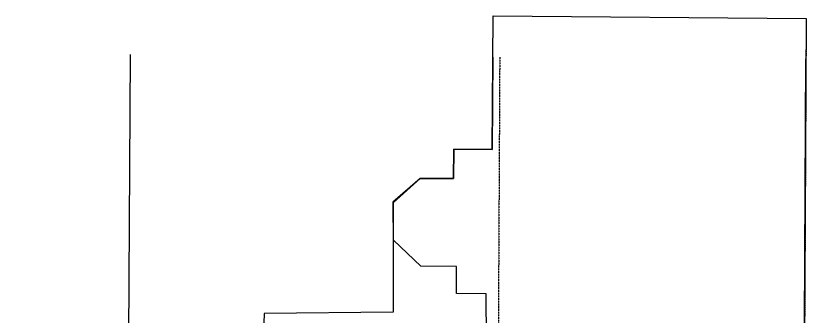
# Model space of a CAD drawing. Header units: millimetres. Extents: x -378801 to -302223, y -36469 to 154078.
# Drawn here: x -339168 to -306908, y 41157 to 53405 of the extents above; entities that cross this region are included whole.
import ezdxf

# ---------------------------------------------------------------- set-up
doc = ezdxf.new("R2010")
doc.units = ezdxf.units.MM
doc.linetypes.add('HIDDEN2', pattern=[0.1875, 0.125, -0.0625])
doc.linetypes.add('STRICHLINIE', pattern=[0.75, 0.5, -0.25])
doc.layers.add('01-BFL-G00-L01-M0', color=10, linetype='Continuous')
doc.layers.add('02-TWB-G00-L01-M0', color=5, linetype='Continuous')
doc.layers.add('09-VER-G00-L01-GEBÄUDE', color=5, linetype='Continuous', plot=False)
doc.layers.add('09-VER-G00-L01-GRUNDSTÜCKSGRENZE', color=161, linetype='Continuous', lineweight=25)

msp = doc.modelspace()

# ---------------------------------------------------------------- linework, layer by layer
at = {"layer": '01-BFL-G00-L01-M0', "color": 251, "linetype": 'HIDDEN2', "ltscale": 3, "true_color": 0x636466}
msp.add_lwpolyline([(-306908.241, 53299.5267), (-306985.9252, 38149.5064), (-307134.5431, 20159.1297), (-307072.8328, -10354.6125), (-307052.4897, -16419.674)], dxfattribs=at)
at = {"layer": '01-BFL-G00-L01-M0', "color": 251, "linetype": 'STRICHLINIE', "true_color": 0x636466}
msp.add_lwpolyline([(-319416.5237, 51712.0812), (-319485.1443, 38295.6762), (-319500.6709, 36101.7077), (-346703.3408, 35976.1342), (-346697.3757, 37975.8361), (-346708.941, 51910.465)], dxfattribs=at)
at = {"layer": '02-TWB-G00-L01-M0', "color": 251, "true_color": 0x636466}
msp.add_lwpolyline([(-319939.6635, 38300.9915), (-319971.9149, 42063.892), (-321186.903, 42079.4947), (-321179.0426, 43180.2247), (-322641.1683, 43199.0011), (-323747.572, 44259.3556), (-323754.5253, 45796.4986), (-322665.2134, 46777.6697), (-322665.2134, 46777.6697), (-321302.1154, 46769.6815), (-321294.6694, 47965.1498), (-319719.7911, 47953.1673), (-319678.3133, 53404.662), (-306908.241, 53299.5267), (-306985.9252, 38149.5064)], dxfattribs=at)
at = {"layer": '09-VER-G00-L01-GEBÄUDE', "color": 251, "ltscale": 1, "true_color": 0x636466}
msp.add_lwpolyline([(-306916.7112, 51647.6494), (-306985.9252, 38149.5064), (-319939.6635, 38300.9915)], dxfattribs=at)
at = {"layer": '09-VER-G00-L01-GRUNDSTÜCKSGRENZE', "color": 251, "ltscale": 0.2, "true_color": 0x636466}
for points in [[(-334566.3247, 38037.5756), (-334482.7617, 51821.5951)], [(-319691.1761, 51714.0776), (-319719.8204, 47949.3181), (-321294.6694, 47965.1498)], [(-306985.9252, 38149.5064), (-306916.7112, 51647.6494)], [(-321294.6694, 47965.1498), (-321302.1154, 46769.6815), (-322665.2134, 46777.6697), (-323777.9453, 45805.9044), (-323772.2514, 44117.3425), (-323763.2225, 41320.374), (-329030.9725, 41262.8432), (-329146.4676, 38062.5929)]]:
    msp.add_lwpolyline(points, dxfattribs=at)

doc.saveas('drawing.dxf')
